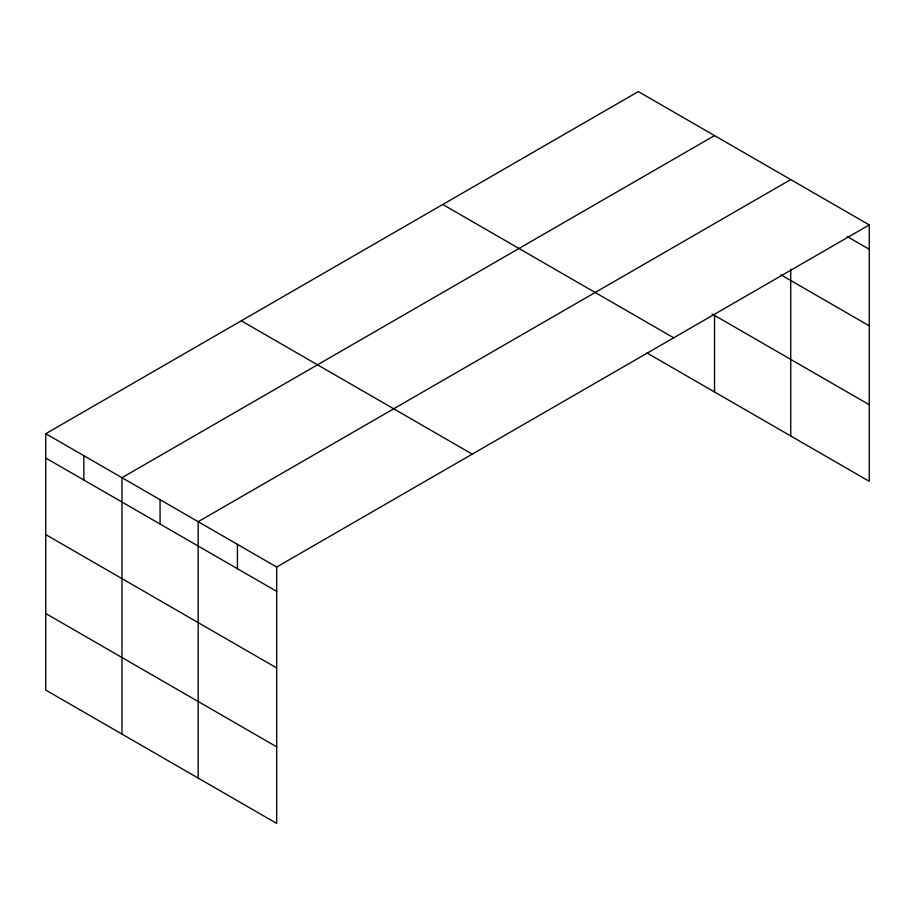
<?xml version="1.0" encoding="UTF-8"?>
<svg xmlns="http://www.w3.org/2000/svg" width="915" height="915" viewBox="0 0 915 915"><rect width="100%" height="100%" fill="white"/><g stroke="black" fill="none" stroke-linecap="round" stroke-linejoin="round"><path stroke-width="1.37" d="M790.732 269.159L790.732 435.975M646.916 352.938L869.25 481.301L869.25 224.918L638.315 91.591L45.75 433.699L45.75 690.082L276.685 823.409L276.685 567.025L45.75 433.699M714.524 135.592L121.958 477.699L121.958 734.082M790.732 179.58L198.166 521.699L198.166 778.082M276.685 567.025L869.25 224.918M847.164 236.505L869.25 249.257M780.895 274.82L869.25 325.832M712.064 313.971L869.25 404.727M442.769 204.48L673.703 337.818M241.297 320.799L472.232 454.137M45.75 458.038L276.685 591.365M45.75 534.612L276.685 667.939M45.75 613.508L276.685 746.834M714.524 315.401L714.524 391.975M237.431 544.368L237.431 568.707M160.068 499.693L160.068 524.032M83.86 455.693L83.86 480.032"/></g></svg>
